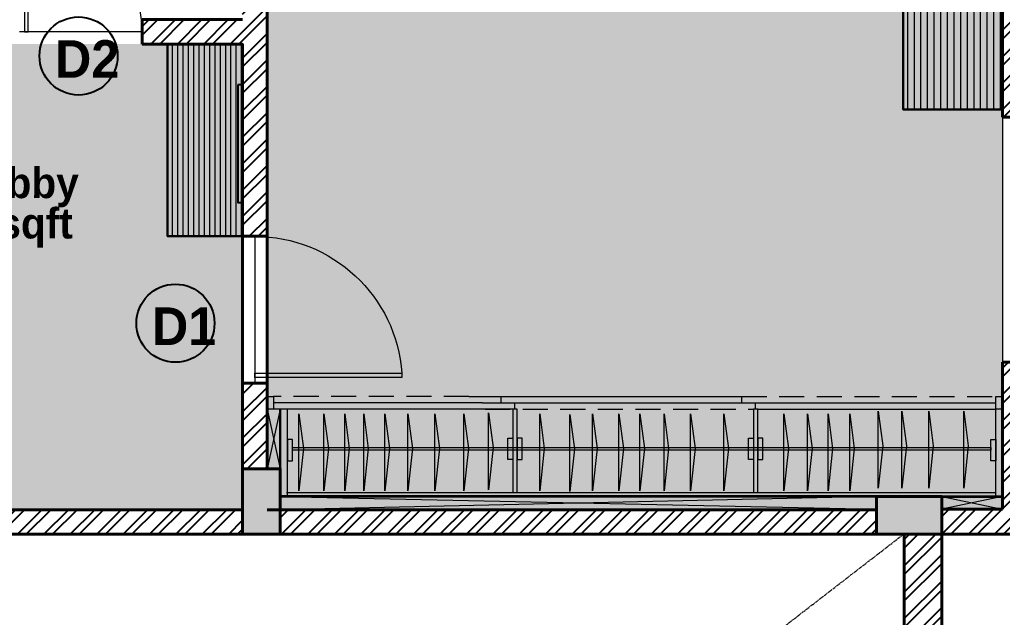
# Model space of a CAD drawing. Header units: feet. Extents: x 3576 to 8206, y -9151 to -6616.
# Drawn here: x 7391.1 to 7626.5, y -8276.1 to -8132.9 of the extents above; entities that cross this region are included whole.
import ezdxf

# ---------------------------------------------------------------- set-up
doc = ezdxf.new("R2010")
doc.units = ezdxf.units.FT
doc.linetypes.add('DASHED2', pattern=[0.375, 0.25, -0.125])
doc.layers.get('0').update_dxf_attribs({"linetype": 'CONTINUOUS', "lineweight": 40})
doc.layers.get('Defpoints').update_dxf_attribs({"color": 90, "linetype": 'CONTINUOUS'})
for name, color, linetype, lineweight in [('1fr', 233, 'CONTINUOUS', 5), ('A-GFLR-MBND', 12, 'CONTINUOUS', 5), ('COLUMN', 254, 'CONTINUOUS', 30), ('d&w s', 240, 'CONTINUOUS', 0), ('HACHT', 8, 'CONTINUOUS', 9), ('Wall1', 7, 'CONTINUOUS', 40)]:
    doc.layers.add(name, color=color, linetype=linetype, lineweight=lineweight)
for name, color, linetype, lineweight, true_color in [('A-GFLR-FURN', 7, 'CONTINUOUS', 5, 0xd1752e), ('dimension', 7, 'CONTINUOUS', 5, 0x2b17de), ('h12', 7, 'CONTINUOUS', 5, 0x81cdee)]:
    doc.layers.add(name, color=color, linetype=linetype, lineweight=lineweight, true_color=true_color)
doc.layers.add('LAYER1', color=5, linetype='CONTINUOUS')
doc.styles.add('ROMANS', font='sanss___.ttf')

# ---------------------------------------------------------------- blocks, each defined once
blk = doc.blocks.new('d1')
at = {"color": 8, "lineweight": 0}
blk.add_lwpolyline([(6604.4634, 416.9161, 0.392554), (6605.3019, 416.0161)], format="xyb", dxfattribs=at)
blk.add_lwpolyline([(6604.4634, 416.9161), (6605.3634, 416.9161)], dxfattribs=at)
at = {"color": 1, "lineweight": 0}
blk.add_lwpolyline([(6605.3269, 416.0161), (6605.3269, 416.9161), (6605.3019, 416.9161), (6605.3019, 416.0161)], close=True, dxfattribs=at)

msp = doc.modelspace()

# ---------------------------------------------------------------- hatches: boundary and pattern name
at = {"layer": 'COLUMN', "lineweight": 25}
h = msp.add_hatch(dxfattribs=at)
h.set_pattern_fill('ANSI32', color=32, scale=0.469565, style=0)
h.set_pattern_definition([(45, (7612.005, -8156.274), (-3.16261, 3.16261), []), (45, (7614.1133, -8156.274), (-3.16261, 3.16261), [])])
h.paths.add_polyline_path([(7635.4831, -8025.3145), (7612.0049, -8025.3145), (7612.0049, -8034.3145), (7626.4831, -8034.3145), (7626.4831, -8156.274), (7635.4831, -8156.274)])
h = msp.add_hatch(dxfattribs=at)
h.set_pattern_fill('ANSI32', color=32, scale=0.469565, style=0)
h.set_pattern_definition([(45, (7420.4614, -8191.4914), (-3.16261, 3.16261), []), (45, (7422.57, -8191.4914), (-3.16261, 3.16261), [])])
h.paths.add_polyline_path([(7444.5266, -8184.8236), (7450.3962, -8184.8236), (7450.3962, -8044.8797), (7444.5266, -8044.8797), (7444.5266, -8132.9232), (7420.4614, -8132.9232), (7420.4614, -8138.7928), (7444.5266, -8138.7928)])
h = msp.add_hatch(dxfattribs=at)
h.set_pattern_fill('ANSI32', color=32, scale=0.469565, style=0)
h.set_pattern_definition([(45, (7612.005, -8256.184), (-3.1626, 3.1626), []), (45, (7614.1133, -8256.184), (-3.1626, 3.1626), [])])
h.paths.add_polyline_path([(7626.4831, -8214.9696), (7635.4831, -8214.9696), (7635.4831, -8256.1841), (7612.0049, -8256.0566), (7612.0049, -8250.187), (7626.4831, -8250.187)])
h = msp.add_hatch(dxfattribs=at)
h.set_pattern_fill('ANSI32', color=32, scale=0.469565, style=0)
h.set_pattern_definition([(45, (-2546.184, -886.48), (-3.162612, 3.162612), []), (45, (-2544.0754, -886.48), (-3.162612, 3.162612), [])])
h.paths.add_polyline_path([(7450.3962, -8220.041), (7444.5266, -8220.041), (7444.5266, -8240.5319), (7450.3962, -8240.5319)])
at = {"layer": 'COLUMN'}
for points in [[(7444.5266, -8240.5319), (7444.5266, -8256.1841), (7453.5266, -8256.1841), (7453.5266, -8240.5319)], [(7596.3527, -8256.1841), (7612.0049, -8256.1841), (7612.0049, -8247.1841), (7596.3527, -8247.1841)]]:
    msp.add_hatch(color=256, dxfattribs=at).paths.add_polyline_path(points)
at = {"layer": 'COLUMN', "lineweight": 25}
h = msp.add_hatch(dxfattribs=at)
h.set_pattern_fill('ANSI32', color=32, scale=0.469565, style=0)
h.set_pattern_definition([(45, (7346.309, -8256.184), (-3.16261, 3.16261), []), (45, (7348.4176, -8256.184), (-3.16261, 3.16261), [])])
h.paths.add_polyline_path([(7444.5266, -8250.3145), (7346.3092, -8250.3145), (7346.3092, -8256.1841), (7349.4396, -8256.1841), (7349.4396, -8256.0566), (7355.3092, -8256.0566), (7355.4742, -8256.1841), (7444.5266, -8256.1841)])
h.paths.add_polyline_path([(7596.3527, -8250.187), (7453.5266, -8250.187), (7453.5266, -8256.1841), (7596.3527, -8256.1841)])
h = msp.add_hatch(dxfattribs=at)
h.set_pattern_fill('ANSI32', color=32, scale=0.469565, style=0)
h.set_pattern_definition([(45, (7603.005, -8440.8617), (-3.16261, 3.16261), []), (45, (7605.1133, -8440.8617), (-3.16261, 3.16261), [])])
h.paths.add_polyline_path([(7603.0049, -8256.1841), (7612.0049, -8256.1841), (7612.0049, -8440.8617), (7603.0049, -8440.8617)])
at = {"layer": 'h12'}
for points in [[(7444.5266, -8256.1841), (7444.5266, -8240.5319), (7453.5266, -8240.5319), (7453.5266, -8256.1841)], [(7612.0049, -8256.1841), (7596.3527, -8256.1841), (7596.3527, -8247.1841), (7612.0049, -8247.1841)]]:
    msp.add_hatch(color=254, dxfattribs=at).paths.add_polyline_path(points)
at = {"layer": 'HACHT', "lineweight": 40}
h = msp.add_hatch(color=256, dxfattribs=at)
h.set_gradient(color1=(228, 240, 158), color2=(228, 240, 158), one_color=1, tint=0.78, name='INVCYLINDER')
h.paths.add_polyline_path([(7453.5266, -8034.3145), (7486.7875, -8034.3145), (7486.7875, -8010.8363), (7596.3527, -8010.8363), (7596.3527, -8034.3145), (7626.4831, -8034.3145), (7626.4831, -8250.187), (7453.5266, -8250.3145), (7453.5266, -8240.5319), (7450.3962, -8240.5319), (7450.3962, -8044.8797), (7453.5266, -8044.8797)])
at = {"layer": 'HACHT'}
h = msp.add_hatch(dxfattribs=at)
h.set_pattern_fill('ANSI31', color=255, scale=0.5, angle=45, style=0)
h.set_pattern_definition([(90, (-12409.7916, -1228.6373), (-1.5875, 6e-16), [])])
h.paths.add_polyline_path([(7602.7232, -8154.442), (7626.4831, -8154.442), (7626.4831, -8034.3631), (7602.7232, -8034.3631)])
at = {"layer": 'HACHT', "lineweight": 40}
h = msp.add_hatch(color=256, dxfattribs=at)
h.set_gradient(color1=(228, 240, 158), color2=(228, 240, 158), one_color=1, tint=0.78, name='INVCYLINDER')
h.paths.add_polyline_path([(7355.3092, -8138.7934), (7444.5266, -8138.7934), (7444.5266, -8250.3145), (7355.3092, -8250.3145)])
at = {"layer": 'HACHT'}
h = msp.add_hatch(dxfattribs=at)
h.set_pattern_fill('ANSI31', color=255, scale=0.4, angle=45, style=0)
h.set_pattern_definition([(90, (1319.0568, -8127.8671), (-1.27, 2e-16), [])])
h.paths.add_polyline_path([(7426.5266, -8138.7928), (7444.5266, -8138.7928), (7444.5266, -8184.8236), (7426.5266, -8184.8236)])

# ---------------------------------------------------------------- linework, layer by layer
at = {"layer": '1fr', "linetype": 'DASHED2', "lineweight": 20, "ltscale": 24}
for p, q in [((7498.7374, -8223.1839), (7451.9295, -8223.1841)), ((7564.0363, -8223.1843), (7624.9498, -8223.1841)), ((7502.6097, -8226.2545), (7566.9087, -8226.2545))]:
    msp.add_line(p, q, dxfattribs=at)
at = {"layer": '1fr', "lineweight": 20}
for p, q in [((7498.7374, -8223.179), (7564.0363, -8223.1884)), ((7506.3901, -8223.1796), (7506.3901, -8224.7129)), ((7564.0363, -8223.1843), (7564.0363, -8224.7176)), ((7501.9539, -8224.7212), (7451.9295, -8224.7212)), ((7501.9539, -8224.7212), (7551.7648, -8224.7252)), ((7509.6066, -8224.7218), (7509.6066, -8226.2552)), ((7551.7648, -8224.7252), (7624.9498, -8224.7312)), ((7567.2528, -8224.7265), (7567.2528, -8226.2598)), ((7509.2624, -8226.2552), (7451.9295, -8226.2507)), ((7455.2338, -8247.1841), (7455.2334, -8226.2511)), ((7567.9087, -8226.2586), (7624.9498, -8226.2602)), ((7624.9498, -8247.1841), (7624.9498, -8226.2541)), ((7455.0599, -8246.1713), (7624.9498, -8246.1713))]:
    msp.add_line(p, q, dxfattribs=at)
at = {"layer": '1fr', "lineweight": 30}
msp.add_line((7453.5266, -8226.2509), (7453.527, -8247.1841), dxfattribs=at)
at = {"layer": '1fr', "lineweight": 35}
for p, q in [((7596.5266, -8247.1841), (7453.5266, -8247.1841)), ((7612.0049, -8247.1841), (7626.4831, -8247.1841))]:
    msp.add_line(p, q, dxfattribs=at)
at = {"layer": '1fr', "lineweight": 30}
for points in [[(7626.4831, -8154.442), (7626.4831, -8034.442), (7602.7232, -8034.442), (7602.7232, -8154.442)], [(7426.5266, -8138.7928), (7444.5266, -8138.7928), (7444.5266, -8184.8236), (7426.5266, -8184.8236)]]:
    msp.add_lwpolyline(points, close=True, dxfattribs=at)
at = {"layer": '1fr', "lineweight": 20}
for points in [[(7451.9295, -8223.1841), (7451.9295, -8226.2507), (7450.3962, -8226.2507), (7450.3962, -8223.1841)], [(7626.4831, -8223.1841), (7626.4831, -8226.2507), (7624.9498, -8226.2507), (7624.9498, -8223.1841)], [(7509.2624, -8233.1751), (7509.2624, -8238.2604), (7508.0333, -8238.2604), (7508.0333, -8233.1751)], [(7510.2624, -8233.1751), (7510.2624, -8238.2604), (7511.4914, -8238.2604), (7511.4914, -8233.1751)], [(7566.9087, -8233.1797), (7566.9087, -8238.2651), (7565.6796, -8238.2651), (7565.6796, -8233.1797)], [(7567.9087, -8233.1797), (7567.9087, -8238.2651), (7569.1377, -8238.2651), (7569.1377, -8233.1797)], [(7455.2338, -8233.5256), (7455.2338, -8238.6109), (7456.4629, -8238.6109), (7456.4629, -8233.5256)], [(7624.9498, -8233.5256), (7624.9498, -8238.6109), (7623.7207, -8238.6109), (7623.7207, -8233.5256)]]:
    msp.add_lwpolyline(points, close=True, dxfattribs=at)
for points in [[(7458.0089, -8245.8369), (7458.0089, -8227.3758), (7459.0937, -8235.666), (7458.0089, -8245.8369)], [(7463.9775, -8245.8369), (7463.9775, -8227.3758), (7465.0622, -8235.666), (7463.9775, -8245.8369)], [(7468.9795, -8245.8369), (7468.9795, -8227.3758), (7470.0642, -8235.666), (7468.9795, -8245.8369)], [(7473.5269, -8245.8369), (7473.5269, -8227.3758), (7474.6116, -8235.666), (7473.5269, -8245.8369)], [(7478.5858, -8245.8369), (7478.5858, -8227.3758), (7479.6705, -8235.666), (7478.5858, -8245.8369)], [(7484.1128, -8245.8369), (7484.1128, -8227.3758), (7485.1976, -8235.666), (7484.1128, -8245.8369)], [(7490.5718, -8245.8369), (7490.5718, -8227.3758), (7491.6565, -8235.666), (7490.5718, -8245.8369)], [(7497.5025, -8245.8369), (7497.5025, -8227.3758), (7498.5873, -8235.666), (7497.5025, -8245.8369)], [(7503.4114, -8245.5941), (7503.4114, -8227.133), (7504.4961, -8235.4231), (7503.4114, -8245.5941)], [(7510.2624, -8246.1663), (7510.2624, -8226.2552), (7509.2624, -8226.2552), (7509.2624, -8246.1663)], [(7515.6816, -8245.8369), (7515.6816, -8227.3758), (7516.7664, -8235.666), (7515.6816, -8245.8369)], [(7522.9268, -8245.9917), (7522.9268, -8227.5306), (7524.0115, -8235.8207), (7522.9268, -8245.9917)], [(7528.3362, -8245.8369), (7528.3362, -8227.3758), (7529.4209, -8235.666), (7528.3362, -8245.8369)], [(7534.632, -8245.8369), (7534.632, -8227.3758), (7535.7168, -8235.666), (7534.632, -8245.8369)], [(7539.6599, -8245.8369), (7539.6599, -8227.3758), (7540.7447, -8235.666), (7539.6599, -8245.8369)], [(7545.4749, -8245.8369), (7545.4749, -8227.3758), (7546.5596, -8235.666), (7545.4749, -8245.8369)], [(7551.8202, -8245.8369), (7551.8202, -8227.3758), (7552.9049, -8235.666), (7551.8202, -8245.8369)], [(7559.8071, -8245.8369), (7559.8071, -8227.3758), (7560.8918, -8235.666), (7559.8071, -8245.8369)], [(7567.9087, -8246.171), (7567.9087, -8226.2598), (7566.9087, -8226.2598), (7566.9087, -8246.171)], [(7574.1573, -8245.8275), (7574.1573, -8227.3664), (7575.2421, -8235.6565), (7574.1573, -8245.8275)], [(7579.8398, -8245.8275), (7579.8398, -8227.3664), (7580.9245, -8235.6565), (7579.8398, -8245.8275)], [(7584.7288, -8245.8275), (7584.7288, -8227.3664), (7585.8136, -8235.6565), (7584.7288, -8245.8275)], [(7589.9239, -8245.8275), (7589.9239, -8227.3664), (7591.0087, -8235.6565), (7589.9239, -8245.8275)], [(7596.7604, -8245.1515), (7596.7604, -8226.6904), (7597.8451, -8234.9806), (7596.7604, -8245.1515)], [(7602.4378, -8245.1515), (7602.4378, -8226.6904), (7603.5225, -8234.9806), (7602.4378, -8245.1515)], [(7608.836, -8245.1515), (7608.836, -8226.6904), (7609.9207, -8234.9806), (7608.836, -8245.1515)], [(7617.2303, -8245.1515), (7617.2303, -8226.6904), (7618.3151, -8234.9806), (7617.2303, -8245.1515)], [(7456.4629, -8235.3923), (7471.3128, -8235.3923)], [(7471.3128, -8235.3923), (7503.8096, -8235.3923)], [(7503.8096, -8235.3923), (7523.4534, -8235.3923)], [(7523.4534, -8235.3923), (7532.7975, -8235.3923)], [(7532.7975, -8235.3923), (7550.1916, -8235.3923)], [(7549.8684, -8235.3923), (7623.7207, -8235.3923), (7623.7207, -8236.0777), (7550.1916, -8236.0777)], [(7471.3128, -8236.0777), (7456.4629, -8236.0777)], [(7503.8096, -8236.0777), (7471.3128, -8236.0777)], [(7523.4534, -8236.0777), (7503.8096, -8236.0777)], [(7532.7975, -8236.0777), (7523.4534, -8236.0777)], [(7550.1916, -8236.0777), (7532.7975, -8236.0777)]]:
    msp.add_lwpolyline(points, dxfattribs=at)
at = {"layer": 'A-GFLR-FURN', "color": 7, "linetype": 'DASHED2', "lineweight": 20}
msp.add_lwpolyline([(7355.3092, -8447.5139), (7603.0049, -8256.0566)], dxfattribs=at)
at = {"layer": 'A-GFLR-MBND', "color": 150}
msp.add_line((7626.4831, -8156.274), (7626.4831, -8214.9696), dxfattribs=at)
at = {"layer": 'A-GFLR-MBND', "color": 1, "lineweight": 30}
for points in [[(7444.5266, -8256.1841), (7444.5266, -8240.5319), (7453.5266, -8240.5319), (7453.5266, -8256.1841), (7444.5266, -8256.1841)], [(7612.0049, -8256.1841), (7596.3527, -8256.1841), (7596.3527, -8247.1841), (7612.0049, -8247.1841), (7612.0049, -8256.1841)]]:
    msp.add_lwpolyline(points, dxfattribs=at)
at = {"layer": 'COLUMN', "lineweight": 40}
msp.add_line((7612.0049, -8256.0566), (7612.0049, -8247.1841), dxfattribs=at)
for points in [[(7444.5266, -8240.5319), (7444.5266, -8256.1841), (7453.5266, -8256.1841), (7453.5266, -8240.5319)], [(7596.3527, -8256.1841), (7612.0049, -8256.1841), (7612.0049, -8247.1841), (7596.3527, -8247.1841)]]:
    msp.add_lwpolyline(points, close=True, dxfattribs=at)
at = {"layer": 'COLUMN', "color": 7, "lineweight": 25}
for centre in [(7405.2247, -8141.6264), (7428.4309, -8205.6475)]:
    msp.add_circle(centre, 9.3519, dxfattribs=at)
at = {"layer": 'Defpoints', "lineweight": 40}
msp.add_lwpolyline([(7444.5266, -8184.8236), (7450.3962, -8184.8236), (7450.3962, -8220.041), (7444.5266, -8220.041)], close=True, dxfattribs=at)
at = {"layer": 'dimension', "color": 242, "lineweight": 40}
for points in [[(7444.5266, -8256.1841), (7444.5266, -8240.5319), (7453.5266, -8240.5319), (7453.5266, -8256.1841), (7444.5266, -8256.1841)], [(7444.5266, -8256.1841), (7444.5266, -8240.5319), (7453.5266, -8240.5319), (7453.5266, -8256.1841), (7444.5266, -8256.1841)], [(7612.0049, -8256.1841), (7596.3527, -8256.1841), (7596.3527, -8247.1841), (7612.0049, -8247.1841), (7612.0049, -8256.1841)], [(7612.0049, -8256.1841), (7596.3527, -8256.1841), (7596.3527, -8247.1841), (7612.0049, -8247.1841), (7612.0049, -8256.1841)]]:
    msp.add_lwpolyline(points, dxfattribs=at)
at = {"layer": 'h12', "color": 62}
msp.add_line((7596.3527, -8247.1841), (7453.5266, -8247.1841), dxfattribs=at)
at = {"layer": 'HACHT', "color": 255}
for p, q in [((7450.3962, -8226.2507), (7453.5266, -8240.5319)), ((7453.5266, -8226.2509), (7450.3962, -8240.5319)), ((7596.3527, -8247.1841), (7453.5266, -8250.3145)), ((7453.527, -8247.1841), (7596.3527, -8250.187)), ((7612.0049, -8247.1841), (7626.4831, -8250.187)), ((7626.4831, -8247.1841), (7612.0049, -8250.187))]:
    msp.add_line(p, q, dxfattribs=at)
at = {"layer": 'LAYER1', "color": 5}
msp.add_lwpolyline([(7443.3465, -8148.5439), (7443.3465, -8176.7202), (7444.5266, -8176.7202), (7444.5266, -8148.5439)], close=True, dxfattribs=at)
at = {"layer": 'Wall1', "color": 7, "lineweight": 40}
for p, q in [((7450.3962, -8184.8236), (7450.3962, -8034.3145)), ((7420.4614, -8138.7928), (7420.4614, -8132.9232)), ((7420.4614, -8132.9232), (7444.5266, -8132.9232)), ((7444.5266, -8138.7928), (7420.4614, -8138.7928)), ((7444.5266, -8184.8236), (7444.5266, -8138.6944)), ((7444.5266, -8184.8236), (7450.3962, -8184.8236)), ((7612.0049, -8252.9261), (7612.0049, -8456.5139)), ((7603.0049, -8447.5139), (7603.0049, -8256.0566))]:
    msp.add_line(p, q, dxfattribs=at)
at = {"layer": 'Wall1'}
for p, q in [((7626.4831, -8034.3145), (7626.4831, -8156.274)), ((7626.4831, -8156.274), (7635.4831, -8156.274)), ((7626.4831, -8214.9696), (7626.4831, -8250.187)), ((7626.4831, -8214.9696), (7635.4831, -8214.9696)), ((7444.5266, -8220.041), (7450.3962, -8220.041)), ((7444.5266, -8250.3145), (7444.5266, -8220.041)), ((7444.5266, -8220.041), (7450.3962, -8220.041)), ((7450.3962, -8220.041), (7450.3962, -8240.5319)), ((7444.5266, -8250.187), (7444.5266, -8226.7087)), ((7346.3092, -8250.3145), (7444.5266, -8250.3145)), ((7450.3962, -8250.3145), (7596.3527, -8250.3145)), ((7612.0049, -8250.187), (7626.4831, -8250.187)), ((7603.0049, -8256.1841), (7346.3092, -8256.1841)), ((7612.0049, -8256.1841), (7635.4831, -8256.1841))]:
    msp.add_line(p, q, dxfattribs=at)

# ---------------------------------------------------------------- block references
at = {"layer": 'd&w s', "extrusion": (0, 0, -1), "xscale": -32.6078904439928, "yscale": 32.60789044410922, "zscale": -32.6078904439928, "rotation": 180}
msp.add_blockref('d1', (-222778.0791, 5458.8971), dxfattribs=at)
at = {"layer": 'd&w s', "xscale": -39.12946853286121, "yscale": 39.12946853286121, "zscale": 39.12946853287222, "rotation": 90}
msp.add_blockref('d1', (23761.1675, 250244.3177), dxfattribs=at)

# ---------------------------------------------------------------- texts
at = {"layer": 'Wall1', "color": 5, "width": 240.321526, "attachment_point": 1, "style": 'ROMANS'}
for s, insert, char_height in [('{\\fStylus BT|b1|i0|c0|p34;\\C7;D2}', (7399.5894, -8137.8403), 9), ('{\\fStylus BT|b1|i0|c0|p34;\\C7;    Lobby}', (7365.2533, -8168.3943), 7.28077), ('{\\fStylus BT|b1|i0|c0|p34;\\C7;80sqft}', (7375.172, -8178.0615), 7.28077), ('{\\fStylus BT|b1|i0|c0|p34;\\C7;D1}', (7422.7957, -8201.8614), 9)]:
    msp.add_mtext(s, dxfattribs=dict(at, insert=insert, char_height=char_height))

doc.saveas('drawing.dxf')
